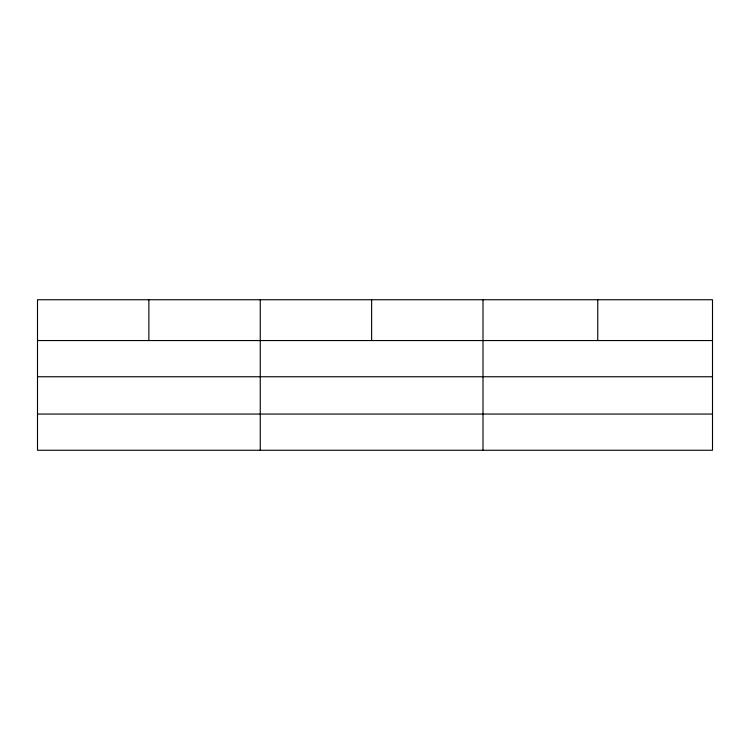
<?xml version="1.0" encoding="UTF-8"?>
<svg xmlns="http://www.w3.org/2000/svg" width="750" height="750" viewBox="0 0 750 750"><rect width="100%" height="100%" fill="white"/><g stroke="black" fill="none" stroke-linecap="round" stroke-linejoin="round"><path stroke-width="1.12" d="M712.5 376.753L712.5 299.738L37.5 299.738L37.5 450.262L712.5 450.262L712.5 376.753L37.5 376.753M37.5 340.547L712.5 340.547M37.5 414.056L712.5 414.056M597.75 299.738L597.75 340.547M483 299.738L483 450.262M371.625 299.738L371.625 340.547M260.25 299.738L260.25 450.262M148.875 299.738L148.875 340.547"/></g></svg>
